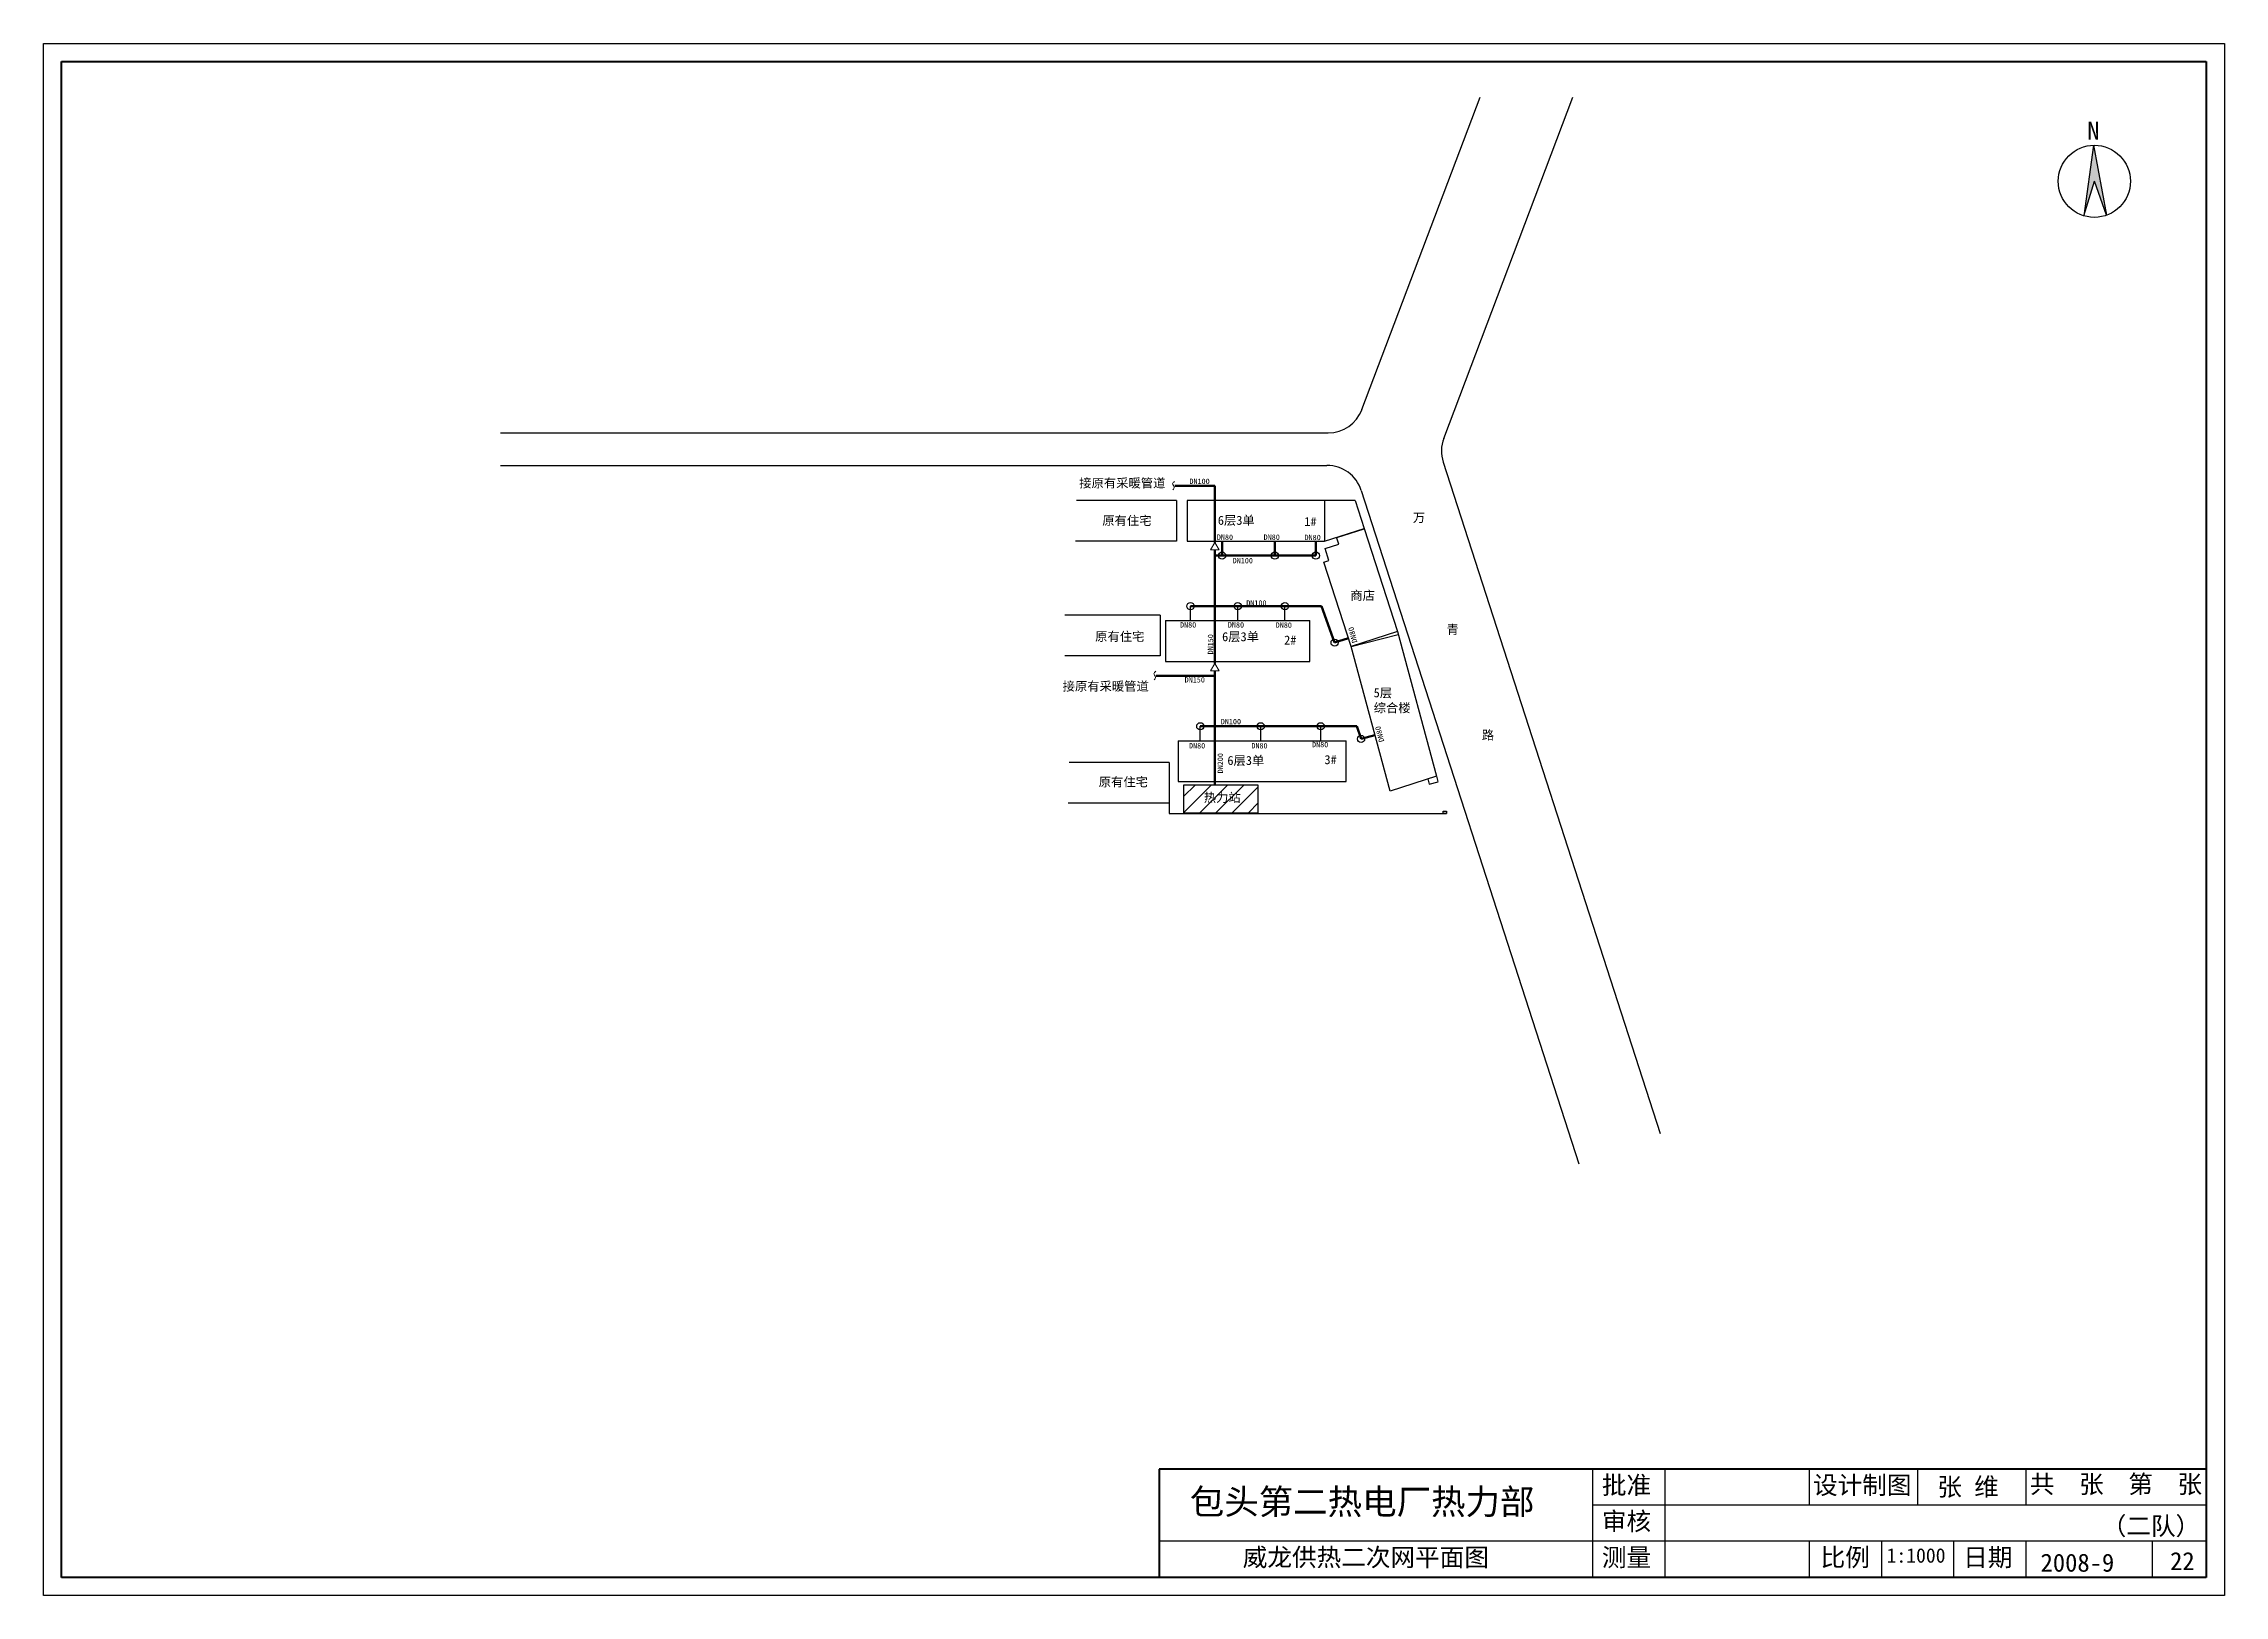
# Model space of a CAD drawing. Header units: millimetres. Extents: x 710 to 1314, y 285 to 715.
import ezdxf

# ---------------------------------------------------------------- set-up
doc = ezdxf.new("R2010")
doc.units = ezdxf.units.MM
doc.layers.add('围栏', color=3, linetype='Continuous')
doc.layers.add('边线', color=1, linetype='Continuous')
doc.layers.add('标注', color=7, linetype='Continuous', lineweight=18)
doc.layers.add('管道', color=7, linetype='Continuous', lineweight=50)

msp = doc.modelspace()

# ---------------------------------------------------------------- hatches: boundary and pattern name
msp.add_hatch(color=256).paths.add_polyline_path([(1277.94, 687.18), (1275.25, 667.62), (1278.17, 677.19), (1281.53, 667.77)])
at = {"layer": '标注'}
h = msp.add_hatch(dxfattribs=at)
h.set_pattern_fill('ANSI31', color=5, style=0)
h.set_pattern_definition([(45, (-13.6106, 28.422), (-2.245064, 2.245064), [])])
h.paths.add_polyline_path([(1046.61, 509.87), (1025.91, 509.87), (1025.91, 502.17), (1046.61, 502.17)])
h.paths.add_polyline_path([(1030.89, 508.33), (1042.66, 508.33), (1042.66, 503.78), (1030.89, 503.78)], flags=24)

# ---------------------------------------------------------------- linework, layer by layer
at = {"lineweight": 40}
for p, q in [((715.18, 290.35), (715.18, 710.35)), ((715.18, 710.35), (1309.18, 710.35)), ((1309.18, 710.35), (1309.18, 290.35)), ((1309.18, 320.35), (1019.18, 320.35)), ((1019.18, 320.35), (1019.18, 290.35)), ((1309.18, 290.35), (715.18, 290.35))]:
    msp.add_line(p, q, dxfattribs=at)
for p, q in [((1075.33, 613.93), (1108.09, 700.46)), ((1097.98, 605.96), (1133.75, 700.46)), ((1277.94, 687.18), (1275.25, 667.62)), ((1277.94, 687.18), (1281.53, 667.77)), ((1275.25, 667.62), (1278.17, 677.19)), ((1281.53, 667.77), (1278.17, 677.19)), ((836.73, 607.47), (1065.98, 607.47)), ((836.73, 598.47), (1065.61, 598.47)), ((1097.82, 599.35), (1157.9, 413.3)), ((1023.91, 588.77), (996.26, 588.77)), ((1023.91, 588.77), (1023.91, 577.47)), ((1064.91, 588.77), (1026.91, 588.77)), ((1026.91, 588.77), (1026.91, 577.47)), ((1073.41, 588.77), (1064.91, 588.77)), ((1064.91, 588.77), (1064.91, 577.47)), ((1073.41, 588.77), (1075.91, 581.02)), ((1075.12, 591.54), (1135.4, 404.92)), ((1064.91, 577.47), (1075.91, 581.02)), ((1068.33, 578.46), (1075.94, 580.92)), ((1075.91, 581.02), (1085.13, 552.47)), ((1023.91, 577.47), (995.95, 577.47)), ((1026.91, 577.47), (1064.91, 577.47)), ((1065.11, 575.43), (1068.91, 576.66)), ((1066.18, 572.1), (1065.11, 575.43)), ((1068.91, 576.66), (1068.3, 578.56)), ((1064.76, 571.64), (1066.18, 572.1)), ((1072.29, 548.32), (1064.76, 571.64)), ((1019.41, 556.97), (993.05, 556.97)), ((1019.41, 556.97), (1019.41, 545.67)), ((1027.83, 555.47), (1027.83, 559.47)), ((1040.91, 555.47), (1040.91, 559.47)), ((1053.99, 555.47), (1053.99, 559.47)), ((1020.91, 555.47), (1060.91, 555.47)), ((1020.91, 555.47), (1020.91, 544.17)), ((1060.91, 544.17), (1060.91, 555.47)), ((1085.13, 552.47), (1072.29, 548.32)), ((1072.29, 548.32), (1085.37, 551.61)), ((1085.13, 552.47), (1095.97, 512.36)), ((1019.41, 545.67), (993.05, 545.67)), ((1020.91, 544.17), (1060.91, 544.17)), ((1083.12, 508.21), (1072.29, 548.32)), ((1030.54, 522.17), (1030.54, 526.17)), ((1047.28, 522.17), (1047.28, 526.17)), ((1063.89, 522.17), (1063.89, 526.17)), ((1024.41, 522.17), (1070.91, 522.17)), ((1024.41, 522.17), (1024.41, 510.87)), ((1070.91, 510.87), (1070.91, 522.17)), ((1021.91, 516.17), (994.26, 516.17)), ((1021.91, 516.17), (1021.91, 504.87)), ((1024.41, 510.87), (1070.91, 510.87)), ((1025.91, 509.87), (1025.91, 502.17)), ((1046.61, 509.87), (1025.91, 509.87)), ((1046.61, 502.17), (1046.61, 509.87)), ((1095.97, 512.36), (1083.12, 508.21)), ((1093.59, 511.59), (1093.98, 510.14)), ((1093.98, 510.14), (1096.39, 510.79)), ((1095.97, 512.36), (1096.36, 510.91)), ((1021.91, 504.87), (993.95, 504.87)), ((1025.91, 502.17), (1046.61, 502.17)), ((1139.18, 320.35), (1139.18, 290.35)), ((1159.18, 320.35), (1159.18, 290.35)), ((1199.18, 320.35), (1199.18, 310.35)), ((1229.22, 320.35), (1229.22, 310.35)), ((1259.18, 320.35), (1259.18, 310.35)), ((1309.18, 310.35), (1139.18, 310.35)), ((1309.18, 300.35), (1019.18, 300.35)), ((1199.18, 300.35), (1199.18, 290.35)), ((1219.18, 300.35), (1219.18, 290.35)), ((1239.18, 300.35), (1239.18, 290.35)), ((1259.18, 300.35), (1259.18, 290.35)), ((1294.18, 300.35), (1294.18, 290.35))]:
    msp.add_line(p, q)
msp.add_lwpolyline([(1098.78, 501.97), (1097.83, 501.97), (1097.83, 502.65), (1098.78, 502.65)], close=True)
for centre, radius in [((1278.17, 677.19), 10), ((1036.58, 573.47), 1), ((1051.19, 573.47), 1), ((1062.54, 573.47), 1), ((1027.83, 559.47), 1), ((1040.91, 559.47), 1), ((1053.99, 559.47), 1), ((1067.75, 549.35), 1), ((1030.54, 526.17), 1), ((1047.28, 526.17), 1), ((1063.89, 526.17), 1), ((1075.07, 522.67), 1)]:
    msp.add_circle(centre, radius)
for centre, start, end in [((1065.98, 617.47), 270, 339.2663), ((1107.33, 602.42), 159.2663, 197.89896), ((1065.61, 588.47), 17.89896, 90)]:
    msp.add_arc(centre, 10, start, end)
at = {"layer": '围栏'}
for p, q in [((1021.91, 504.87), (1021.91, 502.17)), ((1021.91, 502.17), (1021.91, 501.97)), ((1021.91, 501.97), (1098.78, 501.97))]:
    msp.add_line(p, q, dxfattribs=at)
at = {"layer": '标注'}
for points in [[(1034.55, 577.13), (1033.38, 575.1), (1035.73, 575.1)], [(1034.55, 543.6), (1033.38, 541.57), (1035.73, 541.57)]]:
    msp.add_lwpolyline(points, close=True, dxfattribs=at)
for points in [[(1023.44, 594.02), (1022.88, 593.36), (1023.31, 592.46), (1022.92, 591.68)], [(1018.26, 541.42), (1017.7, 540.75), (1018.14, 539.86), (1017.75, 539.07)]]:
    msp.add_spline(points, degree=3, dxfattribs=at)
at = {"layer": '管道'}
for p, q in [((1034.55, 592.77), (1023.46, 592.77)), ((1034.55, 588.77), (1034.55, 592.77)), ((1034.55, 588.77), (1034.55, 577.13)), ((1034.55, 575.1), (1034.55, 543.6)), ((1036.58, 577.47), (1036.58, 573.47)), ((1051.19, 577.47), (1051.19, 573.47)), ((1062.54, 577.47), (1062.54, 573.47)), ((1062.54, 573.47), (1034.55, 573.47)), ((1027.83, 559.47), (1064.15, 559.47)), ((1067.75, 549.35), (1064.15, 559.47)), ((1071.55, 550.61), (1067.75, 549.35)), ((1018.32, 540.17), (1034.55, 540.17)), ((1034.55, 541.57), (1034.55, 509.87)), ((1030.54, 526.17), (1073.94, 526.17)), ((1073.94, 526.17), (1075.07, 522.67)), ((1075.07, 522.67), (1078.93, 523.72))]:
    msp.add_line(p, q, dxfattribs=at)
at = {"layer": '边线'}
for p, q in [((710.18, 715.35), (1314.18, 715.35)), ((710.18, 285.35), (710.18, 715.35)), ((1314.18, 715.35), (1314.18, 285.35)), ((1314.18, 285.35), (710.18, 285.35))]:
    msp.add_line(p, q, dxfattribs=at)

# ---------------------------------------------------------------- texts
at = {"attachment_point": 1}
for s, insert, char_height, width in [('N', (1276.21, 693.71), 5, 13.437), ('{\\fSimHei|b0|i0|c134|p2;包头第二热电厂热力部}', (1027.63, 314.81), 7, 133.3392), ('{\\fFangSong_GB2312|b0|i0|c134|p49;批准}', (1141.77, 318.41), 5, 88.5221), ('{\\fFangSong_GB2312|b0|i0|c134|p49;设计制图}', (1200.24, 318.41), 5, 88.5221), ('{\\fFangSong_GB2312|b0|i0|c134|p49;共  张  第  张}', (1260.32, 318.68), 5, 88.5221), ('{\\fFangSong_GB2312|b0|i0|c134|p49;审核}', (1141.77, 308.41), 5, 88.5221), ('{\\fSimSun|b0|i0|c134|p54;威龙供热二次网平面图}', (1042.3, 298.43), 5, 145.2356), ('{\\fFangSong_GB2312|b0|i0|c134|p49;测量}', (1141.77, 298.41), 5, 88.5221), ('{\\fFangSong_GB2312|b0|i0|c134|p49;比例}', (1202.36, 298.41), 5, 88.5221), ('{\\fFangSong_GB2312|b0|i0|c134|p49;日期}', (1241.85, 298.41), 5, 88.5221)]:
    msp.add_mtext(s, dxfattribs=dict(at, insert=insert, char_height=char_height, width=width))
at = {"layer": '标注', "attachment_point": 1}
for s, insert, char_height, width in [('{\\fSimSun|b0|i0|c134|p54;接原有采暖管道}', (997.02, 594.84), 2.5, 26.2433), ('DN100', (1027.54, 594.8), 1.5, 15.3743), ('{\\fSimSun|b0|i0|c134|p54;原有住宅}', (1003.39, 584.42), 2.5, 26.2433), ('6{\\fSimSun|b0|i0|c134|p54;层}3{\\fSimSun|b0|i0|c134|p54;单}', (1035.4, 584.51), 2.5, 23.4856), ('1#', (1059.35, 584.15), 2.5, 6.3604), ('{\\fSimSun|b0|i0|c134|p54;万}', (1089.44, 585.26), 2.5, 15.7969), ('DN80', (1035.13, 579.33), 1.5, 15.3743), ('DN80', (1048.09, 579.33), 1.5, 15.3743), ('DN80', (1059.42, 579.26), 1.5, 15.3743), ('DN100', (1039.51, 572.83), 1.5, 15.3743), ('{\\fSimSun|b0|i0|c134|p54;商店}', (1072.1, 563.69), 2.5, 23.4856), ('DN100', (1043.28, 561.09), 1.5, 15.3743), ('{\\fSimSun|b0|i0|c134|p54;原有住宅}', (1001.43, 552.32), 2.5, 26.2433), ('DN80', (1024.93, 555.03), 1.5, 15.3743), ('6{\\fSimSun|b0|i0|c134|p54;层}3{\\fSimSun|b0|i0|c134|p54;单}', (1036.58, 552.26), 2.5, 23.4856), ('DN80', (1038.18, 555.03), 1.5, 15.3743), ('DN80', (1051.43, 554.97), 1.5, 15.3743), ('2#', (1053.77, 551.32), 2.5, 6.3604), ('{\\fSimSun|b0|i0|c134|p54;青}', (1098.73, 554.26), 2.5, 15.7969), ('{\\fSimSun|b0|i0|c134|p54;接原有采暖管道}', (992.42, 538.54), 2.5, 26.2433), ('DN150', (1026.21, 539.81), 1.5, 15.3743), ('5{\\fSimSun|b0|i0|c134|p54;层\\P综合楼}', (1078.56, 536.72), 2.5, 23.4856), ('DN100', (1036.22, 528.22), 1.5, 15.3743), ('DN80', (1027.42, 521.54), 1.5, 15.3743), ('DN80', (1044.7, 521.54), 1.5, 15.3743), ('DN80', (1061.5, 521.87), 1.5, 15.3743), ('{\\fSimSun|b0|i0|c134|p54;路}', (1108.5, 524.99), 2.5, 15.7969), ('6{\\fSimSun|b0|i0|c134|p54;层}3{\\fSimSun|b0|i0|c134|p54;单}', (1038.05, 517.96), 2.5, 23.4856), ('3#', (1064.93, 518.19), 2.5, 6.3604), ('{\\fSimSun|b0|i0|c134|p54;原有住宅}', (1002.41, 512.02), 2.5, 26.2433), ('{\\fSimSun|b0|i0|c134|p54;热力站}', (1031.52, 507.71), 2.5, 23.4856), ('{\\fKaiTi_GB2312|b0|i0|c134|p49;张 维}', (1234.67, 317.96), 5, 30.3874), ('{\\fKaiTi_GB2312|b0|i0|c134|p49;（二队）}', (1280.21, 307.09), 5, 30.3874), ('{\\H0.8x;1:1000}', (1220.62, 298.42), 5, 42.6517), ('2008-9', (1263.27, 296.92), 5, 42.6517), ('22', (1299.15, 297.36), 5, 42.6517)]:
    msp.add_mtext(s, dxfattribs=dict(at, insert=insert, char_height=char_height, width=width))
at = {"layer": '标注', "char_height": 1.5, "width": 15.3743, "attachment_point": 1}
for s, insert, rotation in [('DN150', (1032.61, 546.1), 90), ('DN80', (1072.63, 549.13), 105.17693), ('DN80', (1080.08, 521.64), 105.17693), ('DN200', (1035.32, 513.14), 90)]:
    msp.add_mtext(s, dxfattribs=dict(at, insert=insert, rotation=rotation))

doc.saveas('drawing.dxf')
